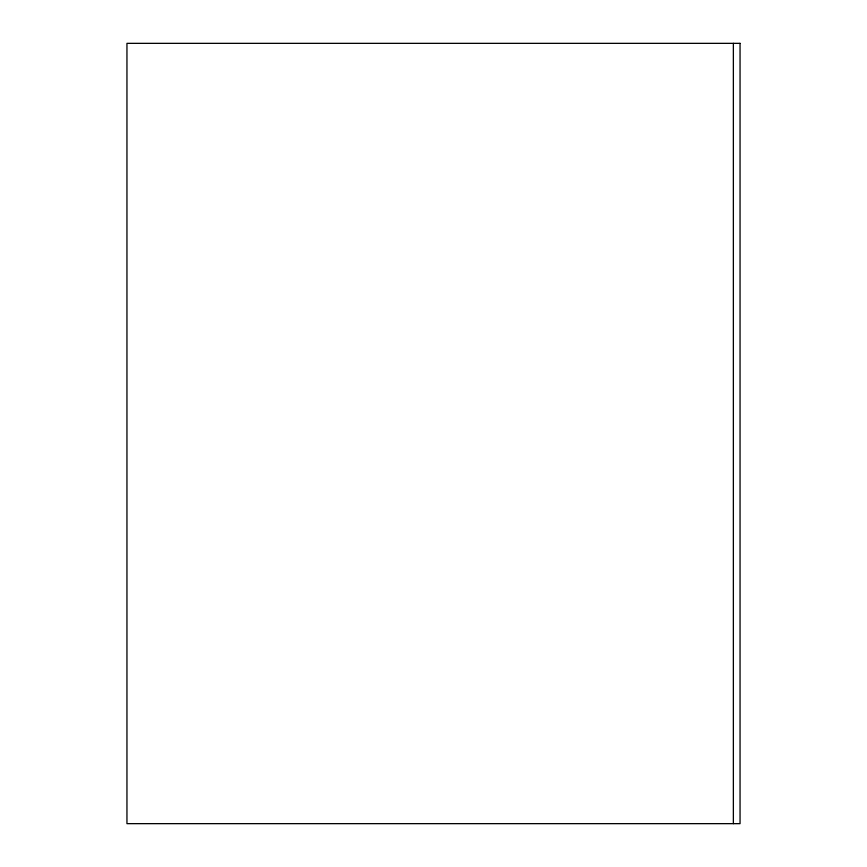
<?xml version="1.0" encoding="UTF-8"?>
<svg xmlns="http://www.w3.org/2000/svg" width="867" height="867" viewBox="0 0 867 867"><rect width="100%" height="100%" fill="white"/><g stroke="black" fill="none" stroke-linecap="round" stroke-linejoin="round"><path stroke-width="1.3" d="M733.363 43.35L733.363 823.65M740.05 43.35L126.95 43.35L126.95 823.65L740.05 823.65L740.05 43.35"/></g></svg>
